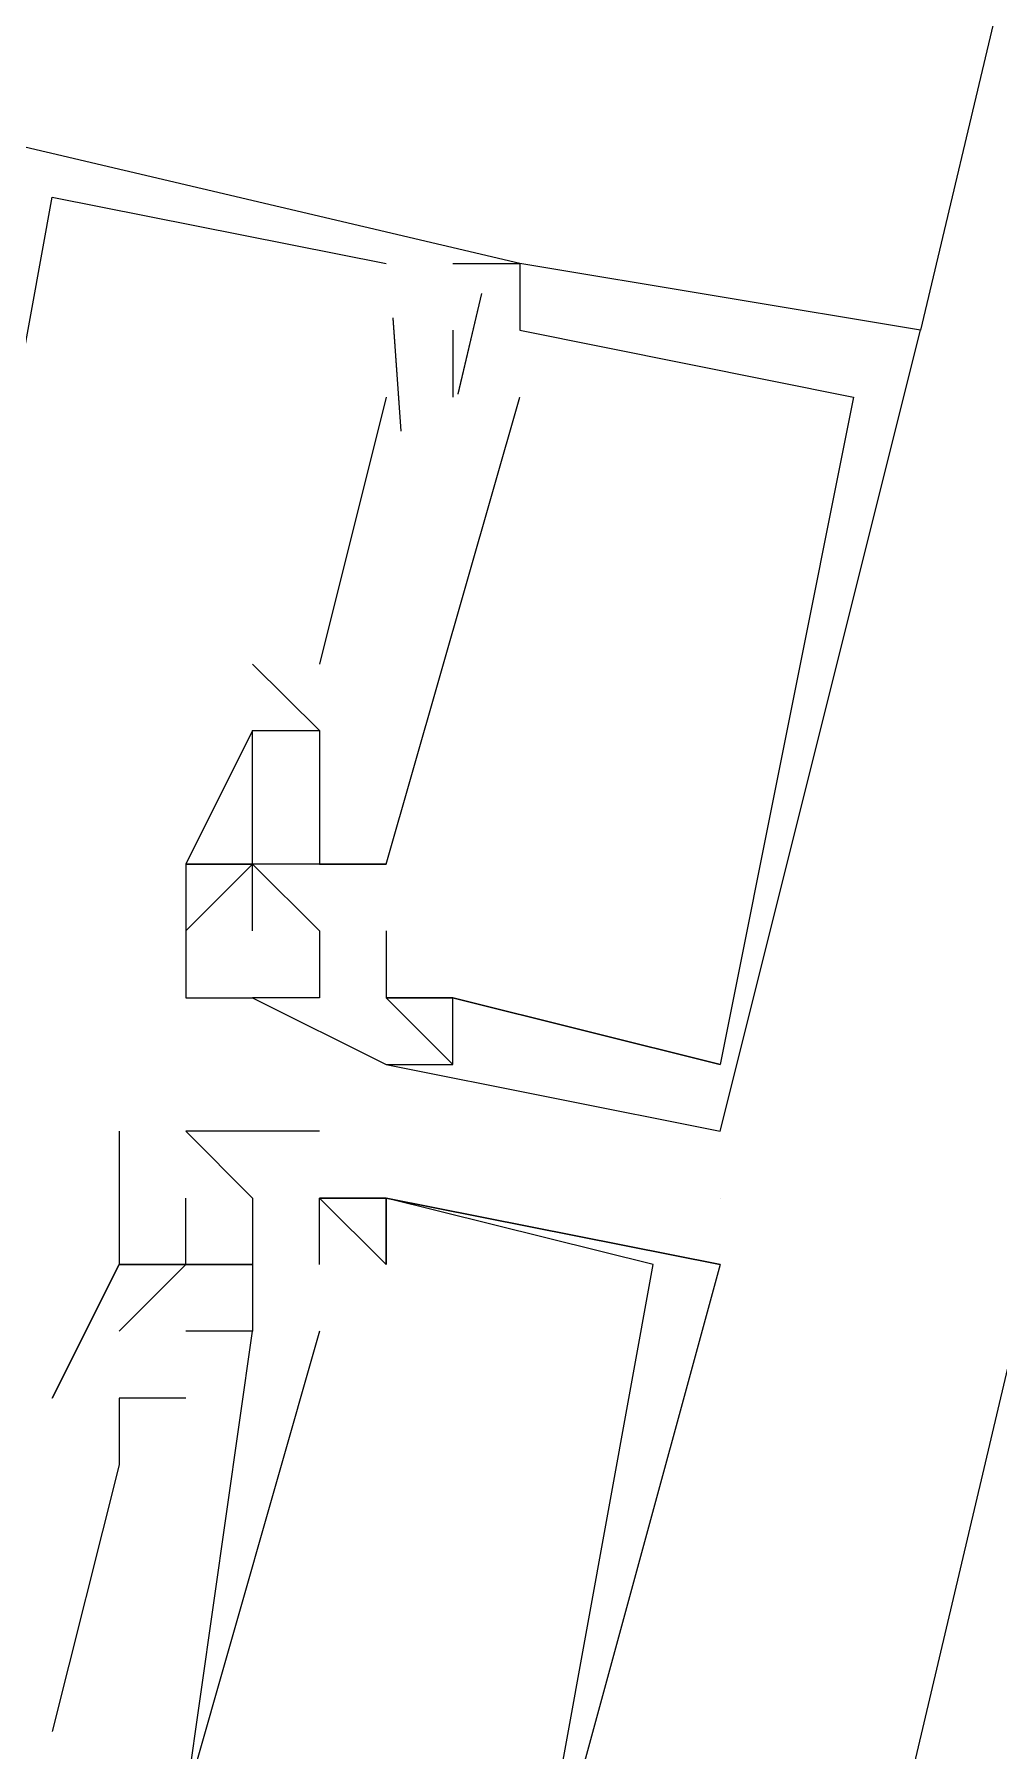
# Model space of a CAD drawing. Header units: feet. Extents: x -84 to 198, y -22 to 181.
# Drawn here: x 125.8097 to 126.0023, y 119.414 to 119.7569 of the extents above; entities that cross this region are included whole.
import ezdxf

# ---------------------------------------------------------------- set-up
doc = ezdxf.new("R2010")
doc.units = ezdxf.units.FT
doc.layers.add('A-LINEA', color=7, linetype='CONTINUOUS')

msp = doc.modelspace()

# ---------------------------------------------------------------- linework, layer by layer
at = {"layer": 'A-LINEA'}
for p, q in [((128.0267, 128.0444), (124.1867, 111.8044)), ((127.6933, 126.9111), (125.9867, 119.6978)), ((125.8133, 119.7244), (125.8133, 119.7244)), ((125.8133, 119.7244), (125.8133, 119.7244)), ((125.8133, 119.7244), (125.8133, 119.7244)), ((125.8133, 119.7244), (125.8133, 119.7244)), ((125.8133, 119.7244), (125.8133, 119.7244)), ((125.8133, 119.7244), (125.8133, 119.7244)), ((125.88, 119.7111), (125.88, 119.7111)), ((125.88, 119.7111), (125.88, 119.7111)), ((125.88, 119.7111), (125.88, 119.7111)), ((125.88, 119.7111), (125.88, 119.7111)), ((125.88, 119.7111), (125.88, 119.7111)), ((125.88, 119.7111), (125.88, 119.7111)), ((125.8933, 119.7111), (125.8933, 119.7111)), ((125.8933, 119.7111), (125.8933, 119.7111)), ((125.8933, 119.7111), (125.8933, 119.7111)), ((125.8933, 119.7111), (125.8933, 119.7111)), ((125.8933, 119.7111), (125.8933, 119.7111)), ((125.8933, 119.7111), (125.8933, 119.7111)), ((125.9067, 119.7111), (125.9067, 119.7111)), ((125.9067, 119.7111), (125.9067, 119.7111)), ((125.9067, 119.7111), (125.9067, 119.7111)), ((125.9067, 119.7111), (125.9067, 119.7111)), ((125.9067, 119.7111), (125.9067, 119.7111)), ((125.9067, 119.7111), (125.9067, 119.7111)), ((125.9067, 119.7111), (125.9067, 119.7111)), ((125.9067, 119.7111), (125.9067, 119.7111)), ((125.9067, 119.7111), (125.9067, 119.7111)), ((125.9067, 119.7111), (125.9067, 119.7111)), ((125.9067, 119.7111), (125.9067, 119.7111)), ((125.9067, 119.7111), (125.9067, 119.7111)), ((125.9067, 119.7111), (125.9067, 119.7111)), ((125.9067, 119.7111), (125.9067, 119.7111)), ((125.9067, 119.7111), (125.9067, 119.7111)), ((125.899, 119.7051), (125.8943, 119.6851)), ((125.899, 119.7051), (125.8943, 119.6851)), ((125.899, 119.7051), (125.8943, 119.6851)), ((125.899, 119.7051), (125.8943, 119.685)), ((125.899, 119.7051), (125.8943, 119.685)), ((125.899, 119.7051), (125.8943, 119.685)), ((125.8813, 119.7003), (125.8829, 119.6776)), ((125.8813, 119.7003), (125.8829, 119.6776)), ((125.8813, 119.7003), (125.8829, 119.6776)), ((125.8813, 119.7002), (125.8829, 119.6776)), ((125.8813, 119.7002), (125.8829, 119.6776)), ((125.8813, 119.7002), (125.8829, 119.6776)), ((125.8933, 119.6978), (125.8933, 119.6978)), ((125.8933, 119.6978), (125.8933, 119.6978)), ((125.8933, 119.6978), (125.8933, 119.6978)), ((125.8933, 119.6978), (125.8933, 119.6978)), ((125.8933, 119.6978), (125.8933, 119.6978)), ((125.8933, 119.6978), (125.8933, 119.6978)), ((125.9067, 119.6978), (125.9067, 119.6978)), ((125.9067, 119.6978), (125.9067, 119.6978)), ((125.9067, 119.6978), (125.9067, 119.6978)), ((125.9067, 119.6978), (125.9067, 119.6978)), ((125.9067, 119.6978), (125.9067, 119.6978)), ((125.9067, 119.6978), (125.9067, 119.6978)), ((125.9067, 119.6978), (125.9067, 119.6978)), ((125.9067, 119.6978), (125.9067, 119.6978)), ((125.9067, 119.6978), (125.9067, 119.6978)), ((125.9067, 119.6978), (125.9067, 119.6978)), ((125.9067, 119.6978), (125.9067, 119.6978)), ((125.9067, 119.6978), (125.9067, 119.6978)), ((125.9067, 119.6978), (125.9067, 119.6978)), ((125.9067, 119.6978), (125.9067, 119.6978)), ((125.9067, 119.6978), (125.9067, 119.6978)), ((125.9067, 119.6978), (125.9067, 119.6978)), ((125.9067, 119.6978), (125.9067, 119.6978)), ((125.9067, 119.6978), (125.9067, 119.6978)), ((125.9067, 119.6978), (125.9067, 119.6978)), ((125.9067, 119.6978), (125.9067, 119.6978)), ((125.9067, 119.6978), (125.9067, 119.6978)), ((125.9867, 119.6978), (125.9867, 119.6978)), ((125.9867, 119.6978), (125.9867, 119.6978)), ((125.9867, 119.6978), (125.9867, 119.6978)), ((125.88, 119.6844), (125.8667, 119.6311)), ((125.88, 119.6844), (125.8667, 119.6311)), ((125.88, 119.6844), (125.8667, 119.6311)), ((125.88, 119.6844), (125.8667, 119.6311)), ((125.88, 119.6844), (125.8667, 119.6311)), ((125.88, 119.6844), (125.8667, 119.6311)), ((125.88, 119.6844), (125.88, 119.6844)), ((125.88, 119.6844), (125.88, 119.6844)), ((125.88, 119.6844), (125.88, 119.6844)), ((125.88, 119.6844), (125.88, 119.6844)), ((125.88, 119.6844), (125.88, 119.6844)), ((125.88, 119.6844), (125.88, 119.6844)), ((125.8933, 119.6844), (125.8933, 119.6844)), ((125.8933, 119.6844), (125.8933, 119.6844)), ((125.8933, 119.6844), (125.8933, 119.6844)), ((125.8933, 119.6844), (125.8933, 119.6844)), ((125.8933, 119.6844), (125.8933, 119.6844)), ((125.8933, 119.6844), (125.8933, 119.6844)), ((125.9067, 119.6844), (125.9067, 119.6844)), ((125.9067, 119.6844), (125.9067, 119.6844)), ((125.9067, 119.6844), (125.9067, 119.6844)), ((125.9067, 119.6844), (125.9067, 119.6844)), ((125.9067, 119.6844), (125.9067, 119.6844)), ((125.9067, 119.6844), (125.9067, 119.6844)), ((125.9733, 119.6844), (125.9733, 119.6844)), ((125.9733, 119.6844), (125.9733, 119.6844)), ((125.9733, 119.6844), (125.9733, 119.6844)), ((125.8667, 119.6178), (125.8533, 119.6311)), ((125.8533, 119.6311), (125.8533, 119.6311)), ((125.8667, 119.6178), (125.8533, 119.6311)), ((125.8533, 119.6311), (125.8533, 119.6311)), ((125.8667, 119.6178), (125.8533, 119.6311)), ((125.8533, 119.6311), (125.8533, 119.6311)), ((125.8667, 119.6178), (125.8533, 119.6311)), ((125.8533, 119.6311), (125.8533, 119.6311)), ((125.8667, 119.6178), (125.8533, 119.6311)), ((125.8533, 119.6311), (125.8533, 119.6311)), ((125.8667, 119.6178), (125.8533, 119.6311)), ((125.8533, 119.6311), (125.8533, 119.6311)), ((125.8667, 119.6311), (125.8667, 119.6311)), ((125.8667, 119.6311), (125.8667, 119.6311)), ((125.8667, 119.6311), (125.8667, 119.6311)), ((125.8667, 119.6311), (125.8667, 119.6311)), ((125.8667, 119.6311), (125.8667, 119.6311)), ((125.8667, 119.6311), (125.8667, 119.6311)), ((125.8533, 119.6178), (125.8667, 119.6178)), ((125.8533, 119.6178), (125.8533, 119.6178)), ((125.8533, 119.6178), (125.8533, 119.6178)), ((125.8533, 119.6178), (125.8667, 119.6178)), ((125.8533, 119.6178), (125.8533, 119.6178)), ((125.8533, 119.6178), (125.8533, 119.6178)), ((125.8533, 119.6178), (125.8667, 119.6178)), ((125.8533, 119.6178), (125.8533, 119.6178)), ((125.8533, 119.6178), (125.8533, 119.6178)), ((125.8533, 119.6178), (125.8533, 119.6178)), ((125.8533, 119.6178), (125.8533, 119.6178)), ((125.8533, 119.6178), (125.8533, 119.6178)), ((125.8533, 119.6178), (125.8533, 119.6178)), ((125.8533, 119.6178), (125.8533, 119.6178)), ((125.8533, 119.6178), (125.8533, 119.6178)), ((125.8667, 119.6178), (125.8667, 119.6178)), ((125.8667, 119.6178), (125.8667, 119.6178)), ((125.8667, 119.6178), (125.8667, 119.6178)), ((125.8667, 119.6178), (125.8667, 119.6178)), ((125.8667, 119.6178), (125.8667, 119.6178)), ((125.8667, 119.6178), (125.8667, 119.6178)), ((125.8667, 119.6178), (125.8667, 119.6178)), ((125.8667, 119.6178), (125.8667, 119.6178)), ((125.8667, 119.6178), (125.8667, 119.6178)), ((125.8667, 119.6178), (125.8667, 119.6178)), ((125.8667, 119.6178), (125.8667, 119.6178)), ((125.8667, 119.6178), (125.8667, 119.6178)), ((125.8533, 119.6044), (125.8533, 119.6044)), ((125.8533, 119.6044), (125.8533, 119.6044)), ((125.8533, 119.6044), (125.8533, 119.6044)), ((125.8533, 119.6044), (125.8533, 119.6044)), ((125.8533, 119.6044), (125.8533, 119.6044)), ((125.8533, 119.6044), (125.8533, 119.6044)), ((125.8533, 119.6044), (125.8533, 119.6044)), ((125.8533, 119.6044), (125.8533, 119.6044)), ((125.8533, 119.6044), (125.8533, 119.6044)), ((125.8667, 119.6044), (125.8667, 119.6044)), ((125.8667, 119.6044), (125.8667, 119.6044)), ((125.8667, 119.6044), (125.8667, 119.6044)), ((125.8667, 119.6044), (125.8667, 119.6044)), ((125.8667, 119.6044), (125.8667, 119.6044)), ((125.8667, 119.6044), (125.8667, 119.6044)), ((125.8667, 119.6044), (125.8667, 119.6044)), ((125.8667, 119.6044), (125.8667, 119.6044)), ((125.8667, 119.6044), (125.8667, 119.6044)), ((125.84, 119.5911), (125.84, 119.5911)), ((125.84, 119.5911), (125.84, 119.5911)), ((125.84, 119.5911), (125.84, 119.5911)), ((125.84, 119.5911), (125.84, 119.5911)), ((125.84, 119.5911), (125.84, 119.5911)), ((125.84, 119.5911), (125.84, 119.5911)), ((125.84, 119.5911), (125.84, 119.5911)), ((125.84, 119.5911), (125.84, 119.5911)), ((125.84, 119.5911), (125.84, 119.5911)), ((125.84, 119.5911), (125.84, 119.5911)), ((125.8533, 119.5911), (125.8533, 119.5911)), ((125.8533, 119.5911), (125.8533, 119.5911)), ((125.8533, 119.5911), (125.8533, 119.5911)), ((125.8533, 119.5911), (125.8533, 119.5911)), ((125.8533, 119.5911), (125.8533, 119.5911)), ((125.8533, 119.5911), (125.8533, 119.5911)), ((125.8533, 119.5911), (125.8533, 119.5911)), ((125.8533, 119.5911), (125.8533, 119.5911)), ((125.8533, 119.5911), (125.8533, 119.5911)), ((125.8533, 119.5911), (125.8533, 119.5911)), ((125.8533, 119.5911), (125.8533, 119.5911)), ((125.8533, 119.5911), (125.8533, 119.5911)), ((125.8533, 119.5911), (125.8533, 119.5911)), ((125.8533, 119.5911), (125.8533, 119.5911)), ((125.8533, 119.5911), (125.8533, 119.5911)), ((125.8667, 119.5911), (125.8667, 119.5911)), ((125.8667, 119.5911), (125.8667, 119.5911)), ((125.8667, 119.5911), (125.8667, 119.5911)), ((125.8667, 119.5911), (125.8667, 119.5911)), ((125.8667, 119.5911), (125.8667, 119.5911)), ((125.8667, 119.5911), (125.8667, 119.5911)), ((125.8667, 119.5911), (125.8667, 119.5911)), ((125.8667, 119.5911), (125.8667, 119.5911)), ((125.8667, 119.5911), (125.8667, 119.5911)), ((125.8667, 119.5911), (125.8667, 119.5911)), ((125.88, 119.5911), (125.88, 119.5911)), ((125.88, 119.5911), (125.88, 119.5911)), ((125.88, 119.5911), (125.88, 119.5911)), ((125.88, 119.5911), (125.88, 119.5911)), ((125.88, 119.5911), (125.88, 119.5911)), ((125.88, 119.5911), (125.88, 119.5911)), ((125.88, 119.5911), (125.88, 119.5911)), ((125.88, 119.5911), (125.88, 119.5911)), ((125.88, 119.5911), (125.88, 119.5911)), ((125.88, 119.5911), (125.88, 119.5911)), ((125.84, 119.5778), (125.84, 119.5778)), ((125.84, 119.5778), (125.84, 119.5778)), ((125.84, 119.5778), (125.84, 119.5778)), ((125.8533, 119.5778), (125.8533, 119.5778)), ((125.8667, 119.5778), (125.8667, 119.5778)), ((125.8667, 119.5778), (125.8667, 119.5778)), ((125.8667, 119.5778), (125.8667, 119.5778)), ((125.8667, 119.5778), (125.8667, 119.5778)), ((125.88, 119.5778), (125.88, 119.5778)), ((125.88, 119.5778), (125.88, 119.5778)), ((125.88, 119.5778), (125.88, 119.5778)), ((125.88, 119.5778), (125.88, 119.5778)), ((125.84, 119.5644), (125.84, 119.5644)), ((125.84, 119.5644), (125.84, 119.5644)), ((125.84, 119.5644), (125.84, 119.5644)), ((125.84, 119.5644), (125.84, 119.5644)), ((125.8533, 119.5644), (125.8533, 119.5644)), ((125.8533, 119.5644), (125.8533, 119.5644)), ((125.8533, 119.5644), (125.8533, 119.5644)), ((125.8533, 119.5644), (125.8533, 119.5644)), ((125.8533, 119.5644), (125.8533, 119.5644)), ((125.8533, 119.5644), (125.8533, 119.5644)), ((125.8533, 119.5644), (125.8533, 119.5644)), ((125.8533, 119.5644), (125.8533, 119.5644)), ((125.8667, 119.5644), (125.8667, 119.5644)), ((125.8667, 119.5644), (125.8667, 119.5644)), ((125.8667, 119.5644), (125.8667, 119.5644)), ((125.8667, 119.5644), (125.8667, 119.5644)), ((125.88, 119.5644), (125.88, 119.5644)), ((125.88, 119.5644), (125.88, 119.5644)), ((125.88, 119.5644), (125.88, 119.5644)), ((125.88, 119.5644), (125.88, 119.5644)), ((125.88, 119.5644), (125.88, 119.5644)), ((125.88, 119.5644), (125.88, 119.5644)), ((125.88, 119.5644), (125.8933, 119.5644)), ((125.88, 119.5644), (125.88, 119.5644)), ((125.88, 119.5644), (125.88, 119.5644)), ((125.88, 119.5644), (125.88, 119.5644)), ((125.8933, 119.5644), (125.8933, 119.5644)), ((125.8933, 119.5644), (125.8933, 119.5644)), ((125.8933, 119.5644), (125.8933, 119.5644)), ((125.8933, 119.5644), (125.8933, 119.5644)), ((125.8933, 119.5644), (125.8933, 119.5644)), ((125.8933, 119.5644), (125.8933, 119.5644)), ((125.8933, 119.5644), (125.8933, 119.5644)), ((125.8933, 119.5644), (125.8933, 119.5644)), ((125.8933, 119.5644), (125.8933, 119.5644)), ((125.88, 119.5511), (125.88, 119.5511)), ((125.88, 119.5511), (125.88, 119.5511)), ((125.88, 119.5511), (125.88, 119.5511)), ((125.88, 119.5511), (125.88, 119.5511)), ((125.88, 119.5511), (125.88, 119.5511)), ((125.88, 119.5511), (125.88, 119.5511)), ((125.88, 119.5511), (125.88, 119.5511)), ((125.88, 119.5511), (125.9467, 119.5378)), ((125.88, 119.5511), (125.88, 119.5511)), ((125.88, 119.5511), (125.88, 119.5511)), ((125.8933, 119.5511), (125.8933, 119.5511)), ((125.8933, 119.5511), (125.8933, 119.5511)), ((125.8933, 119.5511), (125.8933, 119.5511)), ((125.8933, 119.5511), (125.8933, 119.5511)), ((125.8933, 119.5511), (125.8933, 119.5511)), ((125.8933, 119.5511), (125.8933, 119.5511)), ((125.8933, 119.5511), (125.8933, 119.5511)), ((125.8933, 119.5511), (125.8933, 119.5511)), ((125.9467, 119.5511), (125.9467, 119.5511)), ((125.9467, 119.5511), (125.9467, 119.5511)), ((125.9467, 119.5511), (125.9467, 119.5511)), ((125.9467, 119.5511), (125.9467, 119.5511)), ((125.8267, 119.5378), (125.8267, 119.5378)), ((125.8267, 119.5378), (125.8267, 119.5378)), ((125.8267, 119.5378), (125.8267, 119.5378)), ((125.8267, 119.5378), (125.8267, 119.5378)), ((125.84, 119.5378), (125.84, 119.5378)), ((125.84, 119.5378), (125.84, 119.5378)), ((125.84, 119.5378), (125.84, 119.5378)), ((125.84, 119.5378), (125.84, 119.5378)), ((125.84, 119.5378), (125.84, 119.5378)), ((125.84, 119.5378), (125.84, 119.5378)), ((125.84, 119.5378), (125.84, 119.5378)), ((125.84, 119.5378), (125.84, 119.5378)), ((125.8533, 119.5378), (125.8533, 119.5378)), ((125.8533, 119.5378), (125.8533, 119.5378)), ((125.8533, 119.5378), (125.8533, 119.5378)), ((125.8533, 119.5378), (125.8533, 119.5378)), ((125.8667, 119.5378), (125.8667, 119.5378)), ((125.8667, 119.5378), (125.8667, 119.5378)), ((125.8667, 119.5378), (125.8667, 119.5378)), ((125.8667, 119.5378), (125.8667, 119.5378)), ((125.9467, 119.5378), (125.9467, 119.5378)), ((125.9467, 119.5378), (125.9467, 119.5378)), ((125.9467, 119.5378), (125.9467, 119.5378)), ((125.9467, 119.5378), (125.9467, 119.5378)), ((125.84, 119.5244), (125.84, 119.5244)), ((125.84, 119.5244), (125.84, 119.5244)), ((125.84, 119.5244), (125.84, 119.5244)), ((125.84, 119.5244), (125.84, 119.5244)), ((125.8533, 119.5244), (125.8533, 119.5244)), ((125.8533, 119.5244), (125.8533, 119.5244)), ((125.8533, 119.5244), (125.8533, 119.5244)), ((125.8533, 119.5244), (125.8533, 119.5244)), ((125.8667, 119.5244), (125.8667, 119.5244)), ((125.8667, 119.5244), (125.8667, 119.5244)), ((125.8667, 119.5111), (125.8667, 119.5244)), ((125.8667, 119.5244), (125.8667, 119.5244)), ((125.8667, 119.5244), (125.8667, 119.5244)), ((125.8667, 119.5111), (125.8667, 119.5244)), ((125.8667, 119.5244), (125.8667, 119.5244)), ((125.8667, 119.5244), (125.8667, 119.5244)), ((125.8667, 119.5111), (125.8667, 119.5244)), ((125.8667, 119.5244), (125.8667, 119.5244)), ((125.8667, 119.5244), (125.8667, 119.5244)), ((125.88, 119.5244), (125.88, 119.5244)), ((125.88, 119.5244), (125.88, 119.5244)), ((125.88, 119.5244), (125.88, 119.5244)), ((125.88, 119.5244), (125.88, 119.5244)), ((125.88, 119.5244), (125.88, 119.5244)), ((125.88, 119.5244), (125.88, 119.5244)), ((125.88, 119.5244), (125.88, 119.5244)), ((125.88, 119.5244), (125.88, 119.5244)), ((125.9467, 119.5244), (125.9467, 119.5244)), ((125.9467, 119.5244), (125.9467, 119.5244)), ((125.8267, 119.5111), (125.8267, 119.5111)), ((125.8267, 119.5111), (125.8267, 119.5111)), ((125.8267, 119.5111), (125.8267, 119.5111)), ((125.8267, 119.5111), (125.8267, 119.5111)), ((125.8267, 119.5111), (125.8267, 119.5111)), ((125.8267, 119.5111), (125.8267, 119.5111)), ((125.8267, 119.5111), (125.8267, 119.5111)), ((125.8267, 119.5111), (125.8267, 119.5111)), ((125.8267, 119.5111), (125.8267, 119.5111)), ((125.8267, 119.5111), (125.8267, 119.5111)), ((125.84, 119.5111), (125.84, 119.5111)), ((125.84, 119.5111), (125.84, 119.5111)), ((125.84, 119.5111), (125.84, 119.5111)), ((125.84, 119.5111), (125.84, 119.5111)), ((125.84, 119.5111), (125.84, 119.5111)), ((125.84, 119.5111), (125.84, 119.5111)), ((125.84, 119.5111), (125.84, 119.5111)), ((125.84, 119.5111), (125.84, 119.5111)), ((125.84, 119.5111), (125.84, 119.5111)), ((125.84, 119.5111), (125.84, 119.5111)), ((125.84, 119.5111), (125.84, 119.5111)), ((125.84, 119.5111), (125.84, 119.5111)), ((125.84, 119.5111), (125.84, 119.5111)), ((125.84, 119.5111), (125.84, 119.5111)), ((125.8533, 119.5111), (125.8533, 119.5111)), ((125.8533, 119.5111), (125.8533, 119.5111)), ((125.8533, 119.5111), (125.8533, 119.5111)), ((125.8533, 119.5111), (125.8533, 119.5111)), ((125.8533, 119.5111), (125.8533, 119.5111)), ((125.8533, 119.5111), (125.8533, 119.5111)), ((125.8533, 119.5111), (125.8533, 119.5111)), ((125.8533, 119.5111), (125.8533, 119.5111)), ((125.8533, 119.5111), (125.8533, 119.5111)), ((125.8533, 119.5111), (125.8533, 119.5111)), ((125.8533, 119.5111), (125.8533, 119.5111)), ((125.8533, 119.5111), (125.8533, 119.5111)), ((125.8533, 119.5111), (125.8533, 119.5111)), ((125.8533, 119.5111), (125.8533, 119.5111)), ((125.8533, 119.5111), (125.8533, 119.5111)), ((125.8667, 119.5111), (125.8667, 119.5111)), ((125.8667, 119.5111), (125.8667, 119.5111)), ((125.8667, 119.5111), (125.8667, 119.5111)), ((125.8667, 119.5111), (125.8667, 119.5111)), ((125.88, 119.5111), (125.88, 119.5111)), ((125.88, 119.5111), (125.88, 119.5111)), ((125.88, 119.5111), (125.88, 119.5111)), ((125.88, 119.5111), (125.88, 119.5111)), ((125.9333, 119.5111), (125.9333, 119.5111)), ((125.9333, 119.5111), (125.9333, 119.5111)), ((125.9333, 119.5111), (125.9333, 119.5111)), ((125.9467, 119.5111), (125.9467, 119.5111)), ((125.9467, 119.5111), (125.9467, 119.5111)), ((125.9467, 119.5111), (125.9467, 119.5111)), ((125.9467, 119.5111), (125.9467, 119.5111)), ((125.8267, 119.4978), (125.8267, 119.4978)), ((125.8267, 119.4978), (125.8267, 119.4978)), ((125.8267, 119.4978), (125.8267, 119.4978)), ((125.8267, 119.4978), (125.8267, 119.4978)), ((125.8267, 119.4978), (125.8267, 119.4978)), ((125.8267, 119.4978), (125.8267, 119.4978)), ((125.8267, 119.4978), (125.8267, 119.4978)), ((125.8267, 119.4978), (125.8267, 119.4978)), ((125.8267, 119.4978), (125.8267, 119.4978)), ((125.84, 119.4044), (125.8533, 119.4978)), ((125.84, 119.4978), (125.84, 119.4978)), ((125.84, 119.4044), (125.8533, 119.4978)), ((125.84, 119.4978), (125.84, 119.4978)), ((125.84, 119.4044), (125.8533, 119.4978)), ((125.84, 119.4978), (125.84, 119.4978)), ((125.8667, 119.4978), (125.84, 119.4044)), ((125.84, 119.4978), (125.84, 119.4978)), ((125.8667, 119.4978), (125.84, 119.4044)), ((125.84, 119.4978), (125.84, 119.4978)), ((125.8667, 119.4978), (125.84, 119.4044)), ((125.84, 119.4978), (125.84, 119.4978)), ((125.8533, 119.4978), (125.8533, 119.4978)), ((125.8533, 119.4978), (125.8533, 119.4978)), ((125.8533, 119.4978), (125.8533, 119.4978)), ((125.8533, 119.4978), (125.8533, 119.4978)), ((125.8533, 119.4978), (125.8533, 119.4978)), ((125.8533, 119.4978), (125.8533, 119.4978)), ((125.8533, 119.4978), (125.8533, 119.4978)), ((125.8533, 119.4978), (125.8533, 119.4978)), ((125.8533, 119.4978), (125.8533, 119.4978)), ((125.8533, 119.4978), (125.8533, 119.4978)), ((125.8533, 119.4978), (125.8533, 119.4978)), ((125.8533, 119.4978), (125.8533, 119.4978)), ((125.8667, 119.4978), (125.8667, 119.4978)), ((125.8667, 119.4978), (125.8667, 119.4978)), ((125.8667, 119.4978), (125.8667, 119.4978)), ((125.8133, 119.4844), (125.8133, 119.4844)), ((125.8133, 119.4844), (125.8133, 119.4844)), ((125.8133, 119.4844), (125.8133, 119.4844)), ((125.8133, 119.4844), (125.8133, 119.4844)), ((125.8133, 119.4844), (125.8133, 119.4844)), ((125.8133, 119.4844), (125.8133, 119.4844)), ((125.84, 119.4844), (125.8267, 119.4844)), ((125.8267, 119.4844), (125.8267, 119.4844)), ((125.8267, 119.4844), (125.8267, 119.4844)), ((125.84, 119.4844), (125.8267, 119.4844)), ((125.8267, 119.4844), (125.8267, 119.4844)), ((125.8267, 119.4844), (125.8267, 119.4844)), ((125.84, 119.4844), (125.8267, 119.4844)), ((125.8267, 119.4844), (125.8267, 119.4844)), ((125.8267, 119.4844), (125.8267, 119.4844)), ((125.84, 119.4844), (125.8267, 119.4844)), ((125.8267, 119.4844), (125.8267, 119.4844)), ((125.8267, 119.4844), (125.8267, 119.4844)), ((125.84, 119.4844), (125.8267, 119.4844)), ((125.8267, 119.4844), (125.8267, 119.4844)), ((125.8267, 119.4844), (125.8267, 119.4844)), ((125.84, 119.4844), (125.8267, 119.4844)), ((125.8267, 119.4844), (125.8267, 119.4844)), ((125.8267, 119.4844), (125.8267, 119.4844)), ((125.84, 119.4844), (125.84, 119.4844)), ((125.84, 119.4844), (125.84, 119.4844)), ((125.84, 119.4844), (125.84, 119.4844)), ((125.84, 119.4844), (125.84, 119.4844)), ((125.84, 119.4844), (125.84, 119.4844)), ((125.84, 119.4844), (125.84, 119.4844)), ((125.8267, 119.4711), (125.8267, 119.4711)), ((125.8267, 119.4711), (125.8267, 119.4711)), ((125.8267, 119.4711), (125.8267, 119.4711)), ((125.8267, 119.4711), (125.8267, 119.4711)), ((125.8267, 119.4711), (125.8267, 119.4711)), ((125.8267, 119.4711), (125.8267, 119.4711)), ((125.8133, 119.4178), (125.8133, 119.4178)), ((125.8133, 119.4178), (125.8133, 119.4178)), ((125.8133, 119.4178), (125.8133, 119.4178)), ((125.8133, 119.4178), (125.8133, 119.4178)), ((125.8133, 119.4178), (125.8133, 119.4178)), ((125.8133, 119.4178), (125.8133, 119.4178))]:
    msp.add_line(p, q, dxfattribs=at)
for points in [[(103.1067, 159.3911), (103.0667, 159.2178), (102.5733, 157.1111), (102.8667, 156.9378), (100.9867, 148.9911), (103.5867, 148.3778), (103.4267, 147.7244), (111.4267, 145.8444), (113.8133, 145.2711), (117.8667, 144.3111), (114.9067, 131.8311), (119.4533, 130.7511), (119.2933, 130.0978), (122, 129.4578), (128.0267, 128.0444), (124.1867, 111.8044), (124.44, 111.7378), (125.7867, 111.4178), (129.48, 110.5511), (135.96, 109.0178), (135.88, 108.6844), (141.96, 107.2578)], [(103.1067, 159.3911), (103.0667, 159.2178), (102.5733, 157.1111), (102.8667, 156.9378), (100.9867, 148.9911), (103.5867, 148.3778), (103.4267, 147.7244), (111.4267, 145.8444), (113.8133, 145.2711), (117.8667, 144.3111), (114.9067, 131.8311), (119.4533, 130.7511), (119.2933, 130.0978), (122, 129.4578), (128.0267, 128.0444), (124.1867, 111.8044), (124.44, 111.7378), (125.7867, 111.4178), (129.48, 110.5511), (135.96, 109.0178), (135.88, 108.6844), (141.96, 107.2578)], [(125.9067, 119.7111), (125.2267, 119.8711), (125.2, 119.7244)], [(125.9067, 119.7111), (125.2267, 119.8711), (125.2, 119.7244)], [(125.9067, 119.7111), (125.2267, 119.8711), (125.2, 119.7244)], [(125.8933, 119.7111), (125.9067, 119.7111), (125.2267, 119.8711), (125.2, 119.7244)], [(125.8933, 119.7111), (125.9067, 119.7111), (125.2267, 119.8711), (125.2, 119.7244)], [(125.8933, 119.7111), (125.9067, 119.7111), (125.2267, 119.8711), (125.2, 119.7244)], [(125.7733, 119.5778), (125.7867, 119.5778), (125.8133, 119.7244), (125.88, 119.7111)], [(125.7733, 119.5778), (125.7867, 119.5778), (125.8133, 119.7244), (125.88, 119.7111)], [(125.7733, 119.5778), (125.7867, 119.5778), (125.8133, 119.7244), (125.88, 119.7111)], [(125.8, 119.6578), (125.7733, 119.5778), (125.7867, 119.5778), (125.8133, 119.7244), (125.88, 119.7111)], [(125.8, 119.6578), (125.7733, 119.5778), (125.7867, 119.5778), (125.8133, 119.7244), (125.88, 119.7111)], [(125.8, 119.6578), (125.7733, 119.5778), (125.7867, 119.5778), (125.8133, 119.7244), (125.88, 119.7111)], [(125.88, 119.5511), (125.9467, 119.5378), (125.9867, 119.6978), (125.9867, 119.6978), (125.9067, 119.7111), (125.9067, 119.6978), (125.9733, 119.6844), (125.9733, 119.6844), (125.9467, 119.5511), (125.9467, 119.5511), (125.8933, 119.5644), (125.8933, 119.5644), (125.8933, 119.5644), (125.8933, 119.5644), (125.88, 119.5644)], [(125.88, 119.5511), (125.9467, 119.5378), (125.9867, 119.6978), (125.9867, 119.6978), (125.9067, 119.7111), (125.9067, 119.6978), (125.9733, 119.6844), (125.9733, 119.6844), (125.9467, 119.5511), (125.9467, 119.5511), (125.8933, 119.5644), (125.8933, 119.5644), (125.8933, 119.5644), (125.8933, 119.5644), (125.88, 119.5644)], [(125.88, 119.5511), (125.9467, 119.5378), (125.9867, 119.6978), (125.9867, 119.6978), (125.9067, 119.7111), (125.9067, 119.6978), (125.9733, 119.6844), (125.9733, 119.6844), (125.9467, 119.5511), (125.9467, 119.5511), (125.8933, 119.5644), (125.8933, 119.5644), (125.8933, 119.5644), (125.8933, 119.5644), (125.88, 119.5644)], [(125.8933, 119.7111), (125.9067, 119.7111), (125.9067, 119.6978)], [(125.8933, 119.7111), (125.9067, 119.7111), (125.9067, 119.6978)], [(125.8933, 119.7111), (125.9067, 119.7111), (125.9067, 119.6978)], [(125.8933, 119.6978), (125.8933, 119.6978), (125.8933, 119.6844)], [(125.8933, 119.6978), (125.8933, 119.6978), (125.8933, 119.6844)], [(125.8933, 119.6978), (125.8933, 119.6978), (125.8933, 119.6844)], [(125.8933, 119.6978), (125.8933, 119.6978), (125.8933, 119.6844)], [(125.8933, 119.6978), (125.8933, 119.6978), (125.8933, 119.6844)], [(125.8933, 119.6978), (125.8933, 119.6978), (125.8933, 119.6844)], [(125.8533, 119.6178), (125.84, 119.5911), (125.8533, 119.5911), (125.8533, 119.6044), (125.8533, 119.6178), (125.8667, 119.6178), (125.8667, 119.6044), (125.8667, 119.5911), (125.88, 119.5911), (125.9067, 119.6844)], [(125.8533, 119.6178), (125.84, 119.5911), (125.8533, 119.5911), (125.8533, 119.6044), (125.8533, 119.6178), (125.8667, 119.6178), (125.8667, 119.6044), (125.8667, 119.5911), (125.88, 119.5911), (125.9067, 119.6844)], [(125.8533, 119.6178), (125.84, 119.5911), (125.8533, 119.5911), (125.8533, 119.6044), (125.8533, 119.6178), (125.8667, 119.6178), (125.8667, 119.6044), (125.8667, 119.5911), (125.88, 119.5911), (125.9067, 119.6844)], [(125.8667, 119.5911), (125.88, 119.5911), (125.9067, 119.6844)], [(125.8667, 119.5911), (125.88, 119.5911), (125.9067, 119.6844)], [(125.8667, 119.5911), (125.88, 119.5911), (125.9067, 119.6844)], [(125.8533, 119.6178), (125.84, 119.5911), (125.8533, 119.5911)], [(125.8533, 119.6178), (125.84, 119.5911), (125.8533, 119.5911)], [(125.8533, 119.6178), (125.84, 119.5911), (125.8533, 119.5911)], [(125.84, 119.5778), (125.8533, 119.5911), (125.8667, 119.5778), (125.8667, 119.5644), (125.8533, 119.5644)], [(125.88, 119.5911), (125.8667, 119.5911), (125.8667, 119.5911), (125.8533, 119.5911), (125.8533, 119.5911), (125.8533, 119.5911), (125.8533, 119.5911), (125.84, 119.5911), (125.84, 119.5644), (125.8533, 119.5644), (125.88, 119.5511), (125.8933, 119.5511), (125.8933, 119.5644), (125.88, 119.5644)], [(125.84, 119.5778), (125.8533, 119.5911), (125.8667, 119.5778), (125.8667, 119.5644), (125.8533, 119.5644)], [(125.88, 119.5911), (125.8667, 119.5911), (125.8667, 119.5911), (125.8533, 119.5911), (125.8533, 119.5911), (125.8533, 119.5911), (125.8533, 119.5911), (125.84, 119.5911), (125.84, 119.5644), (125.8533, 119.5644), (125.88, 119.5511), (125.8933, 119.5511), (125.8933, 119.5644), (125.88, 119.5644)], [(125.84, 119.5778), (125.8533, 119.5911), (125.8667, 119.5778), (125.8667, 119.5644), (125.8533, 119.5644)], [(125.88, 119.5911), (125.8667, 119.5911), (125.8667, 119.5911), (125.8533, 119.5911), (125.8533, 119.5911), (125.8533, 119.5911), (125.8533, 119.5911), (125.84, 119.5911), (125.84, 119.5644), (125.8533, 119.5644), (125.88, 119.5511), (125.8933, 119.5511), (125.8933, 119.5644), (125.88, 119.5644)], [(125.88, 119.5911), (125.8667, 119.5911), (125.8667, 119.5911), (125.8533, 119.5911), (125.8533, 119.5911), (125.8533, 119.5911), (125.8533, 119.5911), (125.84, 119.5911), (125.84, 119.5644), (125.8533, 119.5644), (125.88, 119.5511)], [(125.8533, 119.5778), (125.8533, 119.5911), (125.8667, 119.5778), (125.8667, 119.5644), (125.8533, 119.5644)], [(125.88, 119.5778), (125.88, 119.5644), (125.88, 119.5644)], [(125.88, 119.5778), (125.88, 119.5644), (125.88, 119.5644)], [(125.88, 119.5778), (125.88, 119.5644), (125.88, 119.5644)], [(125.88, 119.5778), (125.88, 119.5778), (125.88, 119.5778)], [(125.8933, 119.5511), (125.88, 119.5644), (125.8933, 119.5644)], [(125.8933, 119.5644), (125.8933, 119.5644), (125.8933, 119.5644), (125.8933, 119.5644), (125.9467, 119.5511), (125.9467, 119.5511)], [(125.8267, 119.5378), (125.8267, 119.5111), (125.8267, 119.5111), (125.8267, 119.5111), (125.8267, 119.5111)], [(125.8267, 119.5378), (125.8267, 119.5111), (125.8267, 119.5111), (125.8267, 119.5111), (125.8267, 119.5111)], [(125.8267, 119.5378), (125.8267, 119.5111), (125.8267, 119.5111), (125.8267, 119.5111), (125.8267, 119.5111)], [(125.8267, 119.5378), (125.8267, 119.5111), (125.8267, 119.5111), (125.8267, 119.5111), (125.8267, 119.5111)], [(125.84, 119.5378), (125.8533, 119.5244), (125.8533, 119.5111), (125.84, 119.5111), (125.84, 119.5244)], [(125.8667, 119.5378), (125.8533, 119.5378), (125.84, 119.5378)], [(125.84, 119.5378), (125.8533, 119.5244), (125.8533, 119.5111), (125.84, 119.5111), (125.84, 119.5244)], [(125.8667, 119.5378), (125.8533, 119.5378), (125.84, 119.5378)], [(125.84, 119.5378), (125.8533, 119.5244), (125.8533, 119.5111), (125.84, 119.5111), (125.84, 119.5244)], [(125.8667, 119.5378), (125.8533, 119.5378), (125.84, 119.5378)], [(125.84, 119.5378), (125.8533, 119.5244), (125.8533, 119.5111), (125.84, 119.5111), (125.84, 119.5244)], [(125.8667, 119.5378), (125.8533, 119.5378), (125.84, 119.5378)], [(125.8667, 119.5244), (125.88, 119.5244), (125.9467, 119.5111), (125.9067, 119.3644), (125.9067, 119.3644), (125.8267, 119.3778), (125.84, 119.3911), (125.84, 119.3778), (125.9067, 119.3644), (125.9067, 119.3644), (125.9333, 119.5111), (125.9333, 119.5111), (125.88, 119.5244), (125.88, 119.5244), (125.88, 119.5111), (125.88, 119.5111), (125.8667, 119.5244), (125.8667, 119.5244)], [(125.8667, 119.5244), (125.88, 119.5244), (125.9467, 119.5111), (125.9067, 119.3644), (125.9067, 119.3644), (125.8267, 119.3778), (125.84, 119.3911), (125.84, 119.3778), (125.9067, 119.3644), (125.9067, 119.3644), (125.9333, 119.5111), (125.9333, 119.5111), (125.88, 119.5244), (125.88, 119.5244), (125.88, 119.5111), (125.88, 119.5111), (125.8667, 119.5244), (125.8667, 119.5244)], [(125.8667, 119.5244), (125.88, 119.5244), (125.9467, 119.5111), (125.9067, 119.3644), (125.9067, 119.3644), (125.8267, 119.3778), (125.84, 119.3911), (125.84, 119.3778), (125.9067, 119.3644), (125.9067, 119.3644), (125.9333, 119.5111), (125.9333, 119.5111), (125.88, 119.5244), (125.88, 119.5244), (125.88, 119.5111), (125.88, 119.5111), (125.8667, 119.5244), (125.8667, 119.5244)], [(125.8667, 119.5244), (125.88, 119.5111), (125.88, 119.5111), (125.88, 119.5244), (125.88, 119.5244), (125.9467, 119.5111), (125.9467, 119.5111), (125.88, 119.5244), (125.8667, 119.5244)], [(125.8133, 119.4844), (125.8267, 119.5111), (125.84, 119.5111)], [(125.8133, 119.4844), (125.8267, 119.5111), (125.84, 119.5111)], [(125.8133, 119.4844), (125.8267, 119.5111), (125.84, 119.5111)], [(125.8267, 119.4978), (125.84, 119.5111), (125.8267, 119.5111), (125.8133, 119.4844)], [(125.8267, 119.4978), (125.84, 119.5111), (125.8267, 119.5111), (125.8133, 119.4844)], [(125.8267, 119.4978), (125.84, 119.5111), (125.8267, 119.5111), (125.8133, 119.4844)], [(125.84, 119.5111), (125.8533, 119.5111), (125.8533, 119.5111), (125.8533, 119.5111)], [(125.8533, 119.5111), (125.8533, 119.4978), (125.84, 119.4978)], [(125.8533, 119.5111), (125.8533, 119.4978), (125.84, 119.4978)], [(125.8533, 119.5111), (125.8533, 119.4978), (125.84, 119.4978)], [(125.8533, 119.5111), (125.8533, 119.4978), (125.84, 119.4978)], [(125.84, 119.5111), (125.8533, 119.5111), (125.8533, 119.5111), (125.8533, 119.5111)], [(125.8533, 119.5111), (125.8533, 119.4978), (125.84, 119.4978)], [(125.84, 119.5111), (125.8533, 119.5111), (125.8533, 119.5111), (125.8533, 119.5111)], [(125.8533, 119.5111), (125.8533, 119.4978), (125.84, 119.4978)], [(125.84, 119.5111), (125.8533, 119.5111), (125.8533, 119.5111), (125.8533, 119.5111)], [(125.8667, 119.5111), (125.8667, 119.5111), (125.8667, 119.5111)], [(125.8267, 119.4844), (125.8267, 119.4711), (125.8133, 119.4178)], [(125.8267, 119.4844), (125.8267, 119.4711), (125.8133, 119.4178)], [(125.8267, 119.4844), (125.8267, 119.4711), (125.8133, 119.4178)], [(125.8267, 119.4844), (125.8267, 119.4711), (125.8133, 119.4178)], [(125.8267, 119.4844), (125.8267, 119.4711), (125.8133, 119.4178)], [(125.8267, 119.4844), (125.8267, 119.4711), (125.8133, 119.4178)]]:
    msp.add_lwpolyline(points, dxfattribs=at)

doc.saveas('drawing.dxf')
